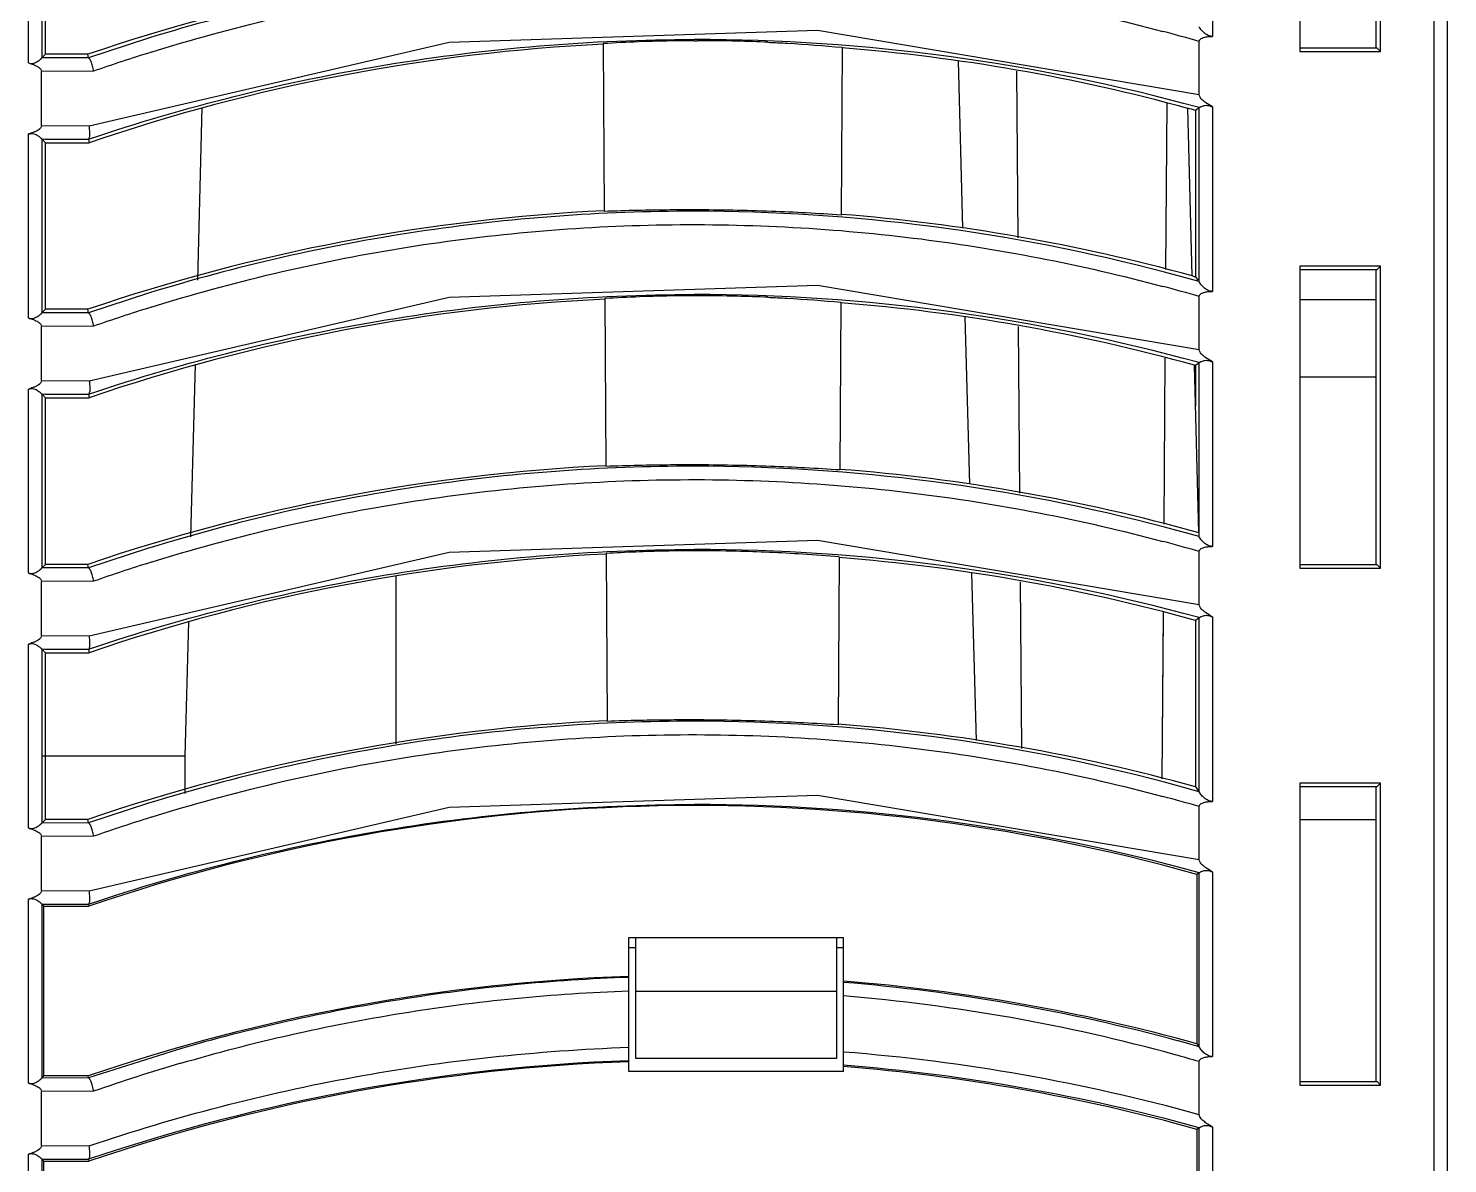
# Model space of a CAD drawing. Header units: millimetres. Extents: x 8.5 to 51.2, y 5.9 to 75.9.
# Drawn here: x 30.05 to 51.2, y 21.32 to 38.24 of the extents above; entities that cross this region are included whole.
import ezdxf

# ---------------------------------------------------------------- set-up
doc = ezdxf.new("R2010")
doc.units = ezdxf.units.MM
doc.header["$LTSCALE"] = 5.363944
doc.layers.get('0').update_dxf_attribs({"linetype": 'CONTINUOUS'})

msp = doc.modelspace()

# ---------------------------------------------------------------- linework, layer by layer
at = {"color": 7}
for p, q in [((50.997, 20.892), (50.997, 52.033)), ((51.197, 5.892), (51.197, 51.834)), ((48.997, 42.392), (48.997, 37.892)), ((50.127, 42.342), (50.127, 37.942)), ((50.197, 37.892), (50.197, 42.392)), ((47.694, 40.866), (47.694, 38.118)), ((30.05, 37.722), (30.05, 40.463)), ((30.251, 40.389), (30.251, 37.796)), ((30.306, 37.851), (30.307, 40.332)), ((31.842, 38.091), (30.946, 37.798)), ((30.957, 36.786), (36.321, 38.033)), ((38.617, 38.01), (38.632, 35.509)), ((39.971, 38.052), (40.017, 38.052)), ((42.176, 37.955), (42.162, 35.455)), ((47.497, 37.25), (47.497, 38.041)), ((50.147, 37.942), (48.997, 37.942)), ((48.997, 37.892), (50.197, 37.892)), ((50.197, 37.892), (50.147, 37.942)), ((30.251, 37.796), (30.306, 37.851)), ((30.946, 37.798), (30.251, 37.796)), ((30.937, 37.851), (30.306, 37.851)), ((30.946, 37.798), (30.937, 37.851)), ((43.905, 37.754), (43.971, 35.262)), ((31.021, 37.599), (30.247, 37.595)), ((30.247, 36.789), (30.247, 37.595)), ((44.796, 35.118), (44.778, 37.601)), ((44.796, 35.118), (44.779, 37.601)), ((32.636, 37.057), (32.569, 34.485)), ((47.013, 37.12), (46.995, 34.644)), ((47.012, 37.12), (46.995, 34.644)), ((47.389, 34.547), (47.324, 37.047)), ((47.494, 37.055), (47.44, 37.015)), ((47.44, 37.015), (47.44, 34.533)), ((47.494, 34.462), (47.494, 37.055)), ((47.694, 37.066), (47.694, 34.318)), ((30.05, 33.922), (30.05, 36.663)), ((30.247, 36.789), (30.957, 36.786)), ((30.306, 36.533), (30.251, 36.589)), ((30.251, 36.589), (30.251, 33.996)), ((30.948, 36.586), (30.957, 36.533)), ((30.306, 36.533), (30.957, 36.533)), ((30.306, 34.051), (30.306, 36.533)), ((50.197, 34.692), (48.997, 34.692)), ((48.997, 34.692), (48.997, 30.192)), ((50.147, 34.642), (50.197, 34.692)), ((50.197, 30.192), (50.197, 34.692)), ((47.493, 34.463), (46.981, 34.603)), ((47.44, 34.533), (47.476, 34.486)), ((48.997, 34.642), (50.147, 34.642)), ((50.127, 34.642), (50.127, 30.242)), ((31.842, 34.291), (30.946, 33.998)), ((47.494, 34.462), (47.493, 34.463)), ((30.251, 33.996), (30.306, 34.051)), ((30.937, 34.051), (30.306, 34.051)), ((30.946, 33.998), (30.937, 34.051)), ((30.957, 32.986), (36.321, 34.233)), ((38.639, 34.211), (38.654, 31.71)), ((42.155, 34.157), (42.14, 31.657)), ((47.497, 33.45), (47.497, 34.241)), ((50.127, 34.192), (48.997, 34.192)), ((30.946, 33.998), (30.251, 33.996)), ((44.005, 33.938), (44.071, 31.445)), ((31.021, 33.799), (30.247, 33.795)), ((30.247, 32.989), (30.247, 33.795)), ((44.823, 31.312), (44.805, 33.796)), ((44.824, 31.312), (44.805, 33.796)), ((32.536, 33.229), (32.468, 30.658)), ((46.985, 33.325), (46.967, 30.848)), ((46.986, 33.325), (46.968, 30.848)), ((47.424, 33.22), (47.44, 33.215)), ((47.49, 30.721), (47.424, 33.22)), ((47.494, 33.255), (47.44, 33.215)), ((47.44, 33.215), (47.44, 32.606)), ((47.494, 30.662), (47.494, 33.255)), ((47.694, 33.266), (47.694, 30.518)), ((30.247, 32.989), (30.957, 32.986)), ((50.127, 33.042), (48.997, 33.042)), ((30.05, 30.122), (30.05, 32.863)), ((30.306, 32.734), (30.251, 32.789)), ((30.251, 32.789), (30.251, 30.196)), ((30.948, 32.786), (30.957, 32.734)), ((30.305, 30.25), (30.306, 32.734)), ((30.306, 32.734), (30.957, 32.734)), ((47.493, 30.663), (46.981, 30.803)), ((47.494, 30.662), (47.493, 30.663)), ((31.842, 30.491), (30.946, 30.198)), ((30.251, 30.196), (30.305, 30.25)), ((30.937, 30.25), (30.305, 30.25)), ((30.946, 30.198), (30.937, 30.25)), ((30.957, 29.186), (36.321, 30.433)), ((38.661, 30.412), (38.675, 27.911)), ((42.133, 30.359), (42.118, 27.858)), ((47.497, 29.65), (47.497, 30.441)), ((50.147, 30.242), (48.997, 30.242)), ((50.197, 30.192), (50.147, 30.242)), ((30.946, 30.198), (30.251, 30.196)), ((35.527, 30.078), (35.527, 27.574)), ((44.105, 30.12), (44.171, 27.626)), ((48.997, 30.192), (50.197, 30.192)), ((31.021, 29.999), (30.247, 29.995)), ((30.247, 29.189), (30.247, 29.995)), ((44.851, 27.506), (44.833, 29.992)), ((44.852, 27.506), (44.834, 29.992)), ((32.435, 29.401), (32.383, 27.392)), ((46.958, 29.531), (46.939, 27.056)), ((46.958, 29.488), (46.939, 27.056)), ((47.494, 29.455), (47.439, 29.414)), ((47.439, 29.414), (47.439, 26.934)), ((47.494, 26.862), (47.494, 29.455)), ((47.694, 29.466), (47.694, 26.718)), ((30.247, 29.189), (30.957, 29.186)), ((30.05, 26.322), (30.05, 29.063)), ((30.305, 28.934), (30.251, 28.989)), ((30.251, 28.989), (30.251, 26.396)), ((30.948, 28.986), (30.957, 28.934)), ((30.305, 28.934), (30.957, 28.934)), ((30.305, 26.45), (30.305, 28.934)), ((32.383, 27.392), (30.251, 27.392)), ((32.383, 27.392), (32.383, 26.836)), ((47.493, 26.863), (46.981, 27.003)), ((47.439, 26.934), (47.493, 26.863)), ((47.494, 26.862), (47.493, 26.863)), ((50.197, 26.992), (48.997, 26.992)), ((48.997, 26.992), (48.997, 22.492)), ((48.997, 26.942), (50.147, 26.942)), ((50.127, 26.942), (50.127, 22.542)), ((50.147, 26.942), (50.197, 26.992)), ((50.197, 22.492), (50.197, 26.992)), ((31.842, 26.691), (30.946, 26.398)), ((30.251, 26.396), (30.305, 26.45)), ((30.937, 26.45), (30.305, 26.45)), ((30.946, 26.398), (30.937, 26.45)), ((30.957, 25.386), (36.321, 26.633)), ((47.497, 25.85), (47.497, 26.641)), ((50.127, 26.442), (48.997, 26.442)), ((30.946, 26.398), (30.251, 26.396)), ((31.021, 26.199), (30.247, 26.195)), ((30.247, 25.389), (30.247, 26.195)), ((47.494, 25.655), (47.461, 25.631)), ((47.461, 25.631), (47.461, 23.105)), ((47.494, 23.062), (47.494, 25.655)), ((47.694, 25.666), (47.694, 22.918)), ((30.247, 25.389), (30.957, 25.386)), ((30.05, 22.522), (30.05, 25.263)), ((30.251, 25.189), (30.283, 25.156)), ((30.251, 25.189), (30.251, 22.596)), ((30.948, 25.186), (30.953, 25.156)), ((30.283, 25.156), (30.953, 25.156)), ((30.283, 22.628), (30.283, 25.156)), ((38.997, 24.692), (42.197, 24.692)), ((38.997, 22.692), (38.997, 24.692)), ((39.097, 24.534), (38.997, 24.534)), ((39.097, 24.692), (39.097, 22.892)), ((42.097, 22.892), (42.097, 24.692)), ((42.197, 24.534), (42.097, 24.534)), ((42.197, 22.692), (42.197, 24.692)), ((39.097, 23.892), (42.097, 23.892)), ((47.493, 23.063), (47.186, 23.148)), ((47.461, 23.105), (47.493, 23.063)), ((47.494, 23.062), (47.493, 23.063)), ((32.266, 23.018), (30.946, 22.598)), ((39.097, 22.892), (42.097, 22.892)), ((47.497, 22.05), (47.497, 22.841)), ((30.251, 22.596), (30.283, 22.628)), ((30.941, 22.628), (30.283, 22.628)), ((30.946, 22.598), (30.941, 22.628)), ((42.197, 22.692), (38.997, 22.692)), ((30.946, 22.598), (30.251, 22.596)), ((48.997, 22.542), (50.147, 22.542)), ((48.997, 22.492), (50.197, 22.492)), ((50.197, 22.492), (50.147, 22.542)), ((31.021, 22.399), (30.247, 22.395)), ((30.247, 21.589), (30.247, 22.395)), ((47.494, 21.855), (47.461, 21.831)), ((47.461, 21.831), (47.461, 20.892)), ((47.494, 20.892), (47.494, 21.855)), ((47.694, 21.866), (47.694, 20.892)), ((30.247, 21.589), (30.957, 21.586)), ((30.05, 20.892), (30.05, 21.463)), ((30.251, 21.389), (30.25, 20.892)), ((30.251, 21.389), (30.283, 21.356)), ((30.948, 21.386), (30.953, 21.356)), ((30.283, 21.356), (30.953, 21.356)), ((30.283, 20.892), (30.283, 21.356))]:
    msp.add_line(p, q, dxfattribs=at)
for points in [[(36.321, 38.033), (41.809, 38.212), (47.497, 37.25)], [(36.321, 34.233), (41.809, 34.412), (47.497, 33.45)], [(36.321, 30.433), (41.809, 30.612), (47.497, 29.65)], [(36.321, 26.633), (41.809, 26.812), (47.497, 25.85)]]:
    msp.add_lwpolyline(points, dxfattribs=at)
for centre, radius, start, end in [((39.987, 9.829), 28.243, 74.5855, 90.0301), ((39.948, 11.992), 27.121, 73.8375, 75.0245), ((39.971, 11.948), 27.167, 107.3303, 109.2343), ((39.975, 15.913), 22.138, 92.1536, 93.5166), ((40.027, 14.627), 23.425, 90.1363, 92.1612), ((40.03, 14.003), 24.05, 88.6123, 90.0317), ((40.041, 14.395), 23.658, 87.5115, 88.6157), ((39.972, 10.192), 27.843, 74.4412, 74.6895), ((39.958, 7.939), 27.574, 75.2446, 89.9706), ((39.972, 7.592), 27.957, 74.506, 74.614), ((39.987, 6.029), 28.243, 74.5855, 90.0301), ((39.948, 8.192), 27.121, 73.8375, 75.0245), ((39.971, 8.148), 27.167, 107.3303, 109.2343), ((39.978, 12.052), 22.199, 92.118, 93.4581), ((40.027, 10.818), 23.434, 90.137, 92.1253), ((40.031, 10.728), 23.524, 90.0221, 90.1473), ((40.03, 10.205), 24.047, 88.6193, 90.019), ((40.041, 10.584), 23.668, 87.5104, 88.6226), ((39.958, 4.139), 27.574, 75.2446, 89.9706), ((40.031, 6.688), 23.765, 90.1429, 91.1902), ((39.987, 2.229), 28.243, 74.5855, 90.0301), ((40.03, 6.409), 24.043, 88.6506, 90.1388), ((39.948, 4.392), 27.121, 73.8375, 75.0245), ((39.971, 4.348), 27.167, 107.3303, 109.2343), ((39.999, 7.864), 22.588, 91.1703, 93.3956), ((40.04, 6.762), 23.69, 86.2526, 88.654), ((40.103, 7.793), 22.658, 84.8609, 86.2416), ((39.958, 0.339), 27.574, 75.2446, 89.9706), ((39.972, -1.208), 27.864, 74.4085, 108.8855), ((39.987, -1.571), 28.243, 74.5855, 90.0301), ((39.948, 0.592), 27.121, 73.8375, 75.0245), ((39.971, 0.548), 27.167, 107.3303, 109.2343), ((39.972, -3.808), 27.936, 92, 108.861), ((39.972, -3.808), 27.936, 74.4495, 85.4317), ((39.958, -3.461), 27.573, 74.8028, 85.342), ((39.951, -3.184), 27.097, 74.6249, 85.2455), ((39.984, -5.356), 28.227, 92.005, 108.6707), ((39.972, -5.008), 27.864, 92.0052, 108.8855), ((39.979, -5.089), 28.16, 74.5169, 85.4834), ((39.952, -3.191), 27.103, 73.8373, 74.6315), ((39.971, -3.253), 27.168, 106.3528, 109.2343), ((39.987, -5.368), 28.24, 74.585, 85.5123), ((39.972, -5.008), 27.864, 74.4085, 85.4199)]:
    msp.add_arc(centre, radius, start, end, dxfattribs=at)
for centre, major_axis, start_param, end_param in [((39.972, 11.396), (0, 27.955), 0.048748, 0.329097), ((39.972, 10.188), (0, 27.845), 0.048668, 0.329704), ((39.972, 10.188), (0, 27.845), -0.267205, -0.07925), ((39.972, 7.596), (0, 27.955), 0.047965, 0.3291), ((39.972, 7.596), (0, 27.955), 6.014632, 6.20476), ((39.972, 6.388), (0, 27.845), 0.047881, 0.3297), ((39.972, 6.388), (0, 27.845), -0.270932, -0.07846), ((39.972, 3.796), (0, 27.954), 0.047183, 0.329103), ((39.972, 3.796), (0, 27.954), 6.010905, 6.205544), ((39.972, 2.588), (0, 27.846), 0.047093, 0.329697), ((39.972, 2.588), (0, 27.846), -0.271475, -0.07767), ((39.972, -0.004), (0, 27.954), 0.0464, 0.329107), ((39.972, -0.004), (0, 27.954), 6.012766, 6.206327)]:
    msp.add_ellipse(centre, major_axis=major_axis, ratio=1, start_param=start_param, end_param=end_param, dxfattribs=at)
for points, knots in [([(39.972, 39.313), (38.592, 39.313), (35.84, 39.108), (33.15, 38.494), (31.842, 38.091)], [0, 0, 0, 0, 0.501995, 1, 1, 1, 1]), ([(31.878, 37.882), (33.089, 38.26), (35.579, 38.849), (39.401, 39.198), (43.23, 39.004), (45.735, 38.518), (46.956, 38.192)], [0, 0, 0, 0, 0.249285, 0.500624, 0.751646, 1, 1, 1, 1]), ([(30.948, 36.586), (32.389, 37.073), (35.371, 37.819), (38.435, 38.071), (39.972, 38.071)], [0, 0, 0, 0, 0.497422, 1, 1, 1, 1]), ([(47.694, 38.118), (47.679, 38.118), (47.651, 38.121), (47.612, 38.138), (47.58, 38.161), (47.553, 38.185), (47.531, 38.21), (47.515, 38.229), (47.505, 38.243), (47.499, 38.251), (47.496, 38.257), (47.494, 38.26), (47.494, 38.262)], [0, 0, 0, 0, 0.16746, 0.32877, 0.482023, 0.625788, 0.757173, 0.870238, 0.916938, 0.955199, 0.983512, 1, 1, 1, 1]), ([(47.497, 38.041), (47.497, 38.046), (47.498, 38.055), (47.507, 38.072), (47.526, 38.088), (47.553, 38.099), (47.58, 38.107), (47.608, 38.112), (47.646, 38.117), (47.675, 38.118), (47.694, 38.118)], [0, 0, 0, 0, 0.062689, 0.125219, 0.249934, 0.374892, 0.499908, 0.62494, 0.749975, 1, 1, 1, 1]), ([(41.068, 38.03), (41.167, 38.026), (41.537, 38.007), (41.906, 37.98), (42.176, 37.955)], [0, 0, 0, 0, 0.266236, 1, 1, 1, 1]), ([(30.05, 37.722), (30.064, 37.718), (30.09, 37.713), (30.129, 37.717), (30.163, 37.73), (30.192, 37.746), (30.212, 37.761), (30.226, 37.772), (30.234, 37.779), (30.241, 37.785), (30.246, 37.79), (30.249, 37.793), (30.25, 37.795), (30.25, 37.796)], [0, 0, 0, 0, 0.181669, 0.35543, 0.517303, 0.66432, 0.793277, 0.849361, 0.898391, 0.939196, 0.970554, 0.991214, 1, 1, 1, 1]), ([(30.05, 37.722), (30.076, 37.714), (30.127, 37.698), (30.176, 37.676), (30.198, 37.661)], [0, 0, 0, 0, 0.500302, 1, 1, 1, 1]), ([(30.198, 37.661), (30.21, 37.653), (30.227, 37.64), (30.244, 37.617), (30.247, 37.603), (30.247, 37.595)], [0, 0, 0, 0, 0.499703, 0.750115, 1, 1, 1, 1]), ([(31.021, 37.599), (31.02, 37.612), (31.015, 37.638), (31.005, 37.674), (30.996, 37.709), (30.988, 37.74), (30.977, 37.761), (30.969, 37.775), (30.963, 37.783), (30.958, 37.789), (30.954, 37.794), (30.95, 37.798), (30.947, 37.798), (30.946, 37.798)], [0, 0, 0, 0, 0.181503, 0.359135, 0.524339, 0.670806, 0.795302, 0.848343, 0.89396, 0.931027, 0.959606, 0.981208, 1, 1, 1, 1]), ([(47.494, 37.055), (47.494, 37.055), (47.496, 37.056), (47.5, 37.058), (47.505, 37.061), (47.512, 37.064), (47.52, 37.069), (47.535, 37.076), (47.556, 37.085), (47.587, 37.091), (47.622, 37.091), (47.658, 37.082), (47.682, 37.072), (47.694, 37.066)], [0, 0, 0, 0, 0.008259, 0.027034, 0.055692, 0.093526, 0.139796, 0.193572, 0.320088, 0.468341, 0.634033, 0.814094, 1, 1, 1, 1]), ([(47.694, 37.066), (47.659, 37.085), (47.608, 37.117), (47.546, 37.166), (47.518, 37.196), (47.508, 37.213)], [0, 0, 0, 0, 0.500281, 0.750434, 1, 1, 1, 1]), ([(30.05, 36.663), (30.076, 36.67), (30.117, 36.672), (30.164, 36.655), (30.192, 36.638), (30.212, 36.623), (30.226, 36.612), (30.234, 36.605), (30.241, 36.599), (30.246, 36.594), (30.249, 36.591), (30.25, 36.589), (30.25, 36.589)], [0, 0, 0, 0, 0.354295, 0.515648, 0.66373, 0.793156, 0.849004, 0.897878, 0.938748, 0.970284, 0.99113, 1, 1, 1, 1]), ([(30.247, 36.789), (30.247, 36.761), (30.208, 36.726), (30.16, 36.701), (30.133, 36.69), (30.12, 36.685)], [0, 0, 0, 0, 0.490624, 0.74527, 1, 1, 1, 1]), ([(30.251, 36.589), (30.309, 36.588), (30.541, 36.587), (30.773, 36.587), (30.948, 36.586)], [0, 0, 0, 0, 0.248551, 1, 1, 1, 1]), ([(30.948, 36.586), (30.951, 36.587), (30.954, 36.591), (30.956, 36.597), (30.96, 36.608), (30.965, 36.625), (30.969, 36.65), (30.968, 36.68), (30.964, 36.725), (30.961, 36.761), (30.957, 36.786)], [0, 0, 0, 0, 0.037774, 0.065769, 0.102884, 0.202444, 0.327127, 0.472365, 0.636607, 1, 1, 1, 1]), ([(39.972, 35.532), (39.853, 35.532), (39.406, 35.531), (38.959, 35.521), (38.632, 35.509)], [0, 0, 0, 0, 0.266703, 1, 1, 1, 1]), ([(42.162, 35.455), (41.815, 35.478), (41.086, 35.517), (40.355, 35.531), (39.972, 35.532)], [0, 0, 0, 0, 0.475819, 1, 1, 1, 1]), ([(39.972, 35.513), (38.592, 35.513), (35.84, 35.308), (33.15, 34.694), (31.842, 34.291)], [0, 0, 0, 0, 0.501995, 1, 1, 1, 1]), ([(31.878, 34.082), (33.089, 34.46), (35.579, 35.049), (39.401, 35.398), (43.23, 35.204), (45.735, 34.718), (46.956, 34.392)], [0, 0, 0, 0, 0.249285, 0.500624, 0.751646, 1, 1, 1, 1]), ([(30.948, 32.786), (32.389, 33.273), (35.371, 34.019), (38.435, 34.271), (39.972, 34.271)], [0, 0, 0, 0, 0.497422, 1, 1, 1, 1]), ([(47.694, 34.318), (47.679, 34.318), (47.651, 34.321), (47.612, 34.338), (47.58, 34.361), (47.553, 34.385), (47.531, 34.41), (47.515, 34.429), (47.505, 34.443), (47.499, 34.451), (47.496, 34.457), (47.494, 34.46), (47.494, 34.462)], [0, 0, 0, 0, 0.16746, 0.32877, 0.482023, 0.625788, 0.757173, 0.870238, 0.916938, 0.955199, 0.983512, 1, 1, 1, 1]), ([(47.497, 34.241), (47.497, 34.246), (47.498, 34.255), (47.507, 34.272), (47.526, 34.288), (47.553, 34.299), (47.58, 34.307), (47.608, 34.312), (47.646, 34.317), (47.675, 34.318), (47.694, 34.318)], [0, 0, 0, 0, 0.062689, 0.125219, 0.249934, 0.374892, 0.499908, 0.62494, 0.749975, 1, 1, 1, 1]), ([(41.069, 34.23), (41.165, 34.226), (41.527, 34.208), (41.889, 34.181), (42.155, 34.157)], [0, 0, 0, 0, 0.265702, 1, 1, 1, 1]), ([(30.05, 33.922), (30.064, 33.918), (30.09, 33.913), (30.129, 33.917), (30.163, 33.93), (30.192, 33.946), (30.212, 33.961), (30.226, 33.972), (30.234, 33.979), (30.241, 33.985), (30.246, 33.99), (30.249, 33.993), (30.25, 33.995), (30.25, 33.996)], [0, 0, 0, 0, 0.181669, 0.35543, 0.517303, 0.66432, 0.793277, 0.849361, 0.898391, 0.939196, 0.970554, 0.991214, 1, 1, 1, 1]), ([(30.05, 33.922), (30.076, 33.914), (30.127, 33.898), (30.176, 33.876), (30.198, 33.861)], [0, 0, 0, 0, 0.500302, 1, 1, 1, 1]), ([(30.198, 33.861), (30.21, 33.853), (30.227, 33.84), (30.244, 33.817), (30.247, 33.803), (30.247, 33.795)], [0, 0, 0, 0, 0.499703, 0.750115, 1, 1, 1, 1]), ([(31.021, 33.799), (31.02, 33.812), (31.015, 33.838), (31.005, 33.874), (30.997, 33.909), (30.988, 33.94), (30.977, 33.961), (30.969, 33.975), (30.963, 33.983), (30.958, 33.989), (30.954, 33.994), (30.95, 33.998), (30.947, 33.998), (30.946, 33.998)], [0, 0, 0, 0, 0.181503, 0.359136, 0.524412, 0.670978, 0.795527, 0.84862, 0.894269, 0.931312, 0.959817, 0.981298, 1, 1, 1, 1]), ([(47.694, 33.266), (47.659, 33.285), (47.608, 33.317), (47.546, 33.366), (47.518, 33.396), (47.508, 33.413)], [0, 0, 0, 0, 0.500281, 0.750434, 1, 1, 1, 1]), ([(47.494, 33.255), (47.494, 33.255), (47.496, 33.256), (47.5, 33.258), (47.505, 33.261), (47.512, 33.264), (47.52, 33.269), (47.535, 33.276), (47.556, 33.285), (47.587, 33.291), (47.622, 33.291), (47.658, 33.282), (47.682, 33.272), (47.694, 33.266)], [0, 0, 0, 0, 0.008259, 0.027034, 0.055692, 0.093526, 0.139796, 0.193572, 0.320088, 0.468341, 0.634033, 0.814094, 1, 1, 1, 1]), ([(30.247, 32.989), (30.247, 32.961), (30.208, 32.926), (30.16, 32.901), (30.133, 32.89), (30.12, 32.885)], [0, 0, 0, 0, 0.490624, 0.74527, 1, 1, 1, 1]), ([(30.05, 32.863), (30.076, 32.87), (30.117, 32.872), (30.164, 32.855), (30.192, 32.838), (30.212, 32.823), (30.226, 32.812), (30.234, 32.805), (30.241, 32.799), (30.246, 32.794), (30.249, 32.791), (30.25, 32.789), (30.25, 32.789)], [0, 0, 0, 0, 0.354295, 0.515648, 0.66373, 0.793156, 0.849004, 0.897878, 0.938748, 0.970284, 0.99113, 1, 1, 1, 1]), ([(30.251, 32.789), (30.309, 32.788), (30.541, 32.787), (30.773, 32.787), (30.948, 32.786)], [0, 0, 0, 0, 0.248551, 1, 1, 1, 1]), ([(30.957, 32.986), (30.959, 32.974), (30.962, 32.949), (30.965, 32.913), (30.968, 32.88), (30.969, 32.85), (30.965, 32.825), (30.96, 32.808), (30.956, 32.798), (30.954, 32.791), (30.951, 32.787), (30.948, 32.786)], [0, 0, 0, 0, 0.18471, 0.363252, 0.52818, 0.673739, 0.797147, 0.895234, 0.932321, 0.961099, 1, 1, 1, 1]), ([(39.972, 31.732), (39.855, 31.732), (39.415, 31.731), (38.976, 31.721), (38.654, 31.71)], [0, 0, 0, 0, 0.266192, 1, 1, 1, 1]), ([(42.14, 31.657), (41.796, 31.679), (41.074, 31.717), (40.351, 31.731), (39.972, 31.732)], [0, 0, 0, 0, 0.476565, 1, 1, 1, 1]), ([(39.972, 31.713), (38.592, 31.713), (35.84, 31.508), (33.15, 30.894), (31.842, 30.491)], [0, 0, 0, 0, 0.501995, 1, 1, 1, 1]), ([(31.878, 30.282), (33.089, 30.66), (35.579, 31.249), (39.401, 31.598), (43.23, 31.404), (45.735, 30.918), (46.956, 30.592)], [0, 0, 0, 0, 0.249285, 0.500624, 0.751646, 1, 1, 1, 1]), ([(30.948, 28.986), (32.389, 29.473), (35.371, 30.219), (38.435, 30.471), (39.972, 30.471)], [0, 0, 0, 0, 0.497422, 1, 1, 1, 1]), ([(47.694, 30.518), (47.679, 30.518), (47.651, 30.521), (47.612, 30.538), (47.58, 30.561), (47.553, 30.585), (47.531, 30.61), (47.515, 30.629), (47.505, 30.643), (47.499, 30.651), (47.496, 30.657), (47.494, 30.66), (47.494, 30.662)], [0, 0, 0, 0, 0.16746, 0.32877, 0.482023, 0.625788, 0.757173, 0.870238, 0.916938, 0.955199, 0.983512, 1, 1, 1, 1]), ([(47.497, 30.441), (47.497, 30.446), (47.498, 30.455), (47.507, 30.472), (47.526, 30.488), (47.553, 30.499), (47.58, 30.507), (47.608, 30.512), (47.646, 30.517), (47.675, 30.518), (47.694, 30.518)], [0, 0, 0, 0, 0.062689, 0.125219, 0.249934, 0.374892, 0.499908, 0.62494, 0.749975, 1, 1, 1, 1]), ([(30.05, 30.122), (30.064, 30.118), (30.09, 30.113), (30.129, 30.117), (30.163, 30.13), (30.192, 30.146), (30.212, 30.161), (30.226, 30.172), (30.234, 30.179), (30.241, 30.185), (30.246, 30.19), (30.249, 30.193), (30.25, 30.195), (30.25, 30.196)], [0, 0, 0, 0, 0.181669, 0.35543, 0.517303, 0.66432, 0.793277, 0.849361, 0.898391, 0.939196, 0.970554, 0.991214, 1, 1, 1, 1]), ([(30.05, 30.122), (30.076, 30.114), (30.127, 30.098), (30.176, 30.076), (30.198, 30.061)], [0, 0, 0, 0, 0.500302, 1, 1, 1, 1]), ([(30.198, 30.061), (30.21, 30.053), (30.227, 30.04), (30.244, 30.017), (30.247, 30.003), (30.247, 29.995)], [0, 0, 0, 0, 0.499703, 0.750115, 1, 1, 1, 1]), ([(31.021, 29.999), (31.02, 30.012), (31.015, 30.038), (31.005, 30.074), (30.996, 30.109), (30.988, 30.14), (30.977, 30.161), (30.969, 30.175), (30.963, 30.183), (30.958, 30.189), (30.954, 30.194), (30.95, 30.198), (30.947, 30.198), (30.946, 30.198)], [0, 0, 0, 0, 0.181503, 0.359135, 0.524339, 0.670806, 0.795302, 0.848343, 0.89396, 0.931027, 0.959606, 0.981208, 1, 1, 1, 1]), ([(47.694, 29.466), (47.659, 29.485), (47.608, 29.517), (47.546, 29.566), (47.518, 29.596), (47.508, 29.613)], [0, 0, 0, 0, 0.500281, 0.750434, 1, 1, 1, 1]), ([(47.494, 29.455), (47.494, 29.455), (47.496, 29.456), (47.5, 29.458), (47.505, 29.461), (47.512, 29.464), (47.52, 29.469), (47.535, 29.476), (47.556, 29.485), (47.587, 29.491), (47.622, 29.491), (47.658, 29.482), (47.682, 29.472), (47.694, 29.466)], [0, 0, 0, 0, 0.008259, 0.027034, 0.055692, 0.093526, 0.139796, 0.193572, 0.320088, 0.468341, 0.634033, 0.814094, 1, 1, 1, 1]), ([(30.247, 29.189), (30.247, 29.161), (30.208, 29.126), (30.16, 29.101), (30.133, 29.09), (30.12, 29.085)], [0, 0, 0, 0, 0.490624, 0.74527, 1, 1, 1, 1]), ([(30.948, 28.986), (30.951, 28.987), (30.957, 28.993), (30.962, 29.006), (30.965, 29.025), (30.968, 29.061), (30.966, 29.116), (30.961, 29.161), (30.957, 29.186)], [0, 0, 0, 0, 0.044022, 0.111217, 0.20614, 0.328687, 0.638072, 1, 1, 1, 1]), ([(30.05, 29.063), (30.076, 29.07), (30.117, 29.072), (30.164, 29.055), (30.192, 29.038), (30.212, 29.023), (30.226, 29.012), (30.234, 29.005), (30.241, 28.999), (30.246, 28.994), (30.249, 28.991), (30.25, 28.989), (30.25, 28.989)], [0, 0, 0, 0, 0.354295, 0.515648, 0.66373, 0.793156, 0.849004, 0.897878, 0.938748, 0.970284, 0.99113, 1, 1, 1, 1]), ([(30.251, 28.989), (30.309, 28.988), (30.541, 28.987), (30.773, 28.987), (30.948, 28.986)], [0, 0, 0, 0, 0.248551, 1, 1, 1, 1]), ([(39.972, 27.932), (39.857, 27.932), (39.425, 27.931), (38.993, 27.922), (38.675, 27.911)], [0, 0, 0, 0, 0.265693, 1, 1, 1, 1]), ([(42.118, 27.858), (41.777, 27.88), (41.062, 27.917), (40.346, 27.931), (39.972, 27.932)], [0, 0, 0, 0, 0.477295, 1, 1, 1, 1]), ([(39.972, 27.913), (38.592, 27.913), (35.84, 27.708), (33.15, 27.094), (31.842, 26.691)], [0, 0, 0, 0, 0.501995, 1, 1, 1, 1]), ([(31.878, 26.482), (33.089, 26.86), (35.579, 27.449), (39.401, 27.798), (43.23, 27.604), (45.735, 27.118), (46.956, 26.792)], [0, 0, 0, 0, 0.249285, 0.500624, 0.751646, 1, 1, 1, 1]), ([(47.694, 26.718), (47.679, 26.718), (47.651, 26.721), (47.612, 26.738), (47.58, 26.761), (47.553, 26.785), (47.531, 26.81), (47.515, 26.829), (47.505, 26.843), (47.499, 26.851), (47.496, 26.857), (47.494, 26.86), (47.494, 26.862)], [0, 0, 0, 0, 0.16746, 0.32877, 0.482023, 0.625788, 0.757173, 0.870238, 0.916938, 0.955199, 0.983512, 1, 1, 1, 1]), ([(30.948, 25.186), (32.389, 25.673), (35.371, 26.419), (38.435, 26.671), (39.972, 26.671)], [0, 0, 0, 0, 0.497422, 1, 1, 1, 1]), ([(47.497, 26.641), (47.497, 26.646), (47.498, 26.655), (47.507, 26.672), (47.526, 26.688), (47.553, 26.699), (47.58, 26.707), (47.608, 26.712), (47.646, 26.717), (47.675, 26.718), (47.694, 26.718)], [0, 0, 0, 0, 0.062689, 0.125219, 0.249934, 0.374892, 0.499908, 0.62494, 0.749975, 1, 1, 1, 1]), ([(30.05, 26.322), (30.064, 26.318), (30.09, 26.313), (30.129, 26.317), (30.163, 26.33), (30.192, 26.346), (30.212, 26.361), (30.226, 26.372), (30.234, 26.379), (30.241, 26.385), (30.246, 26.39), (30.249, 26.393), (30.25, 26.395), (30.25, 26.396)], [0, 0, 0, 0, 0.181669, 0.35543, 0.517303, 0.66432, 0.793277, 0.849361, 0.898391, 0.939196, 0.970554, 0.991214, 1, 1, 1, 1]), ([(30.05, 26.322), (30.076, 26.314), (30.127, 26.298), (30.176, 26.276), (30.198, 26.261)], [0, 0, 0, 0, 0.500302, 1, 1, 1, 1]), ([(30.198, 26.261), (30.21, 26.253), (30.227, 26.24), (30.244, 26.217), (30.247, 26.203), (30.247, 26.195)], [0, 0, 0, 0, 0.499703, 0.750115, 1, 1, 1, 1]), ([(31.021, 26.199), (31.02, 26.212), (31.015, 26.238), (31.005, 26.274), (30.997, 26.309), (30.988, 26.34), (30.977, 26.361), (30.969, 26.375), (30.963, 26.383), (30.958, 26.389), (30.954, 26.394), (30.95, 26.398), (30.947, 26.398), (30.946, 26.398)], [0, 0, 0, 0, 0.181503, 0.359136, 0.524412, 0.670978, 0.795527, 0.84862, 0.894269, 0.931312, 0.959817, 0.981298, 1, 1, 1, 1]), ([(47.694, 25.666), (47.659, 25.685), (47.608, 25.717), (47.546, 25.766), (47.518, 25.796), (47.508, 25.813)], [0, 0, 0, 0, 0.500281, 0.750434, 1, 1, 1, 1]), ([(47.494, 25.655), (47.494, 25.655), (47.496, 25.656), (47.5, 25.658), (47.505, 25.661), (47.512, 25.664), (47.52, 25.669), (47.535, 25.676), (47.556, 25.685), (47.587, 25.691), (47.622, 25.691), (47.658, 25.682), (47.682, 25.672), (47.694, 25.666)], [0, 0, 0, 0, 0.008259, 0.027034, 0.055692, 0.093526, 0.139796, 0.193572, 0.320088, 0.468341, 0.634033, 0.814094, 1, 1, 1, 1]), ([(30.247, 25.389), (30.247, 25.361), (30.208, 25.326), (30.16, 25.301), (30.133, 25.29), (30.12, 25.285)], [0, 0, 0, 0, 0.490624, 0.74527, 1, 1, 1, 1]), ([(30.948, 25.186), (30.951, 25.187), (30.954, 25.191), (30.956, 25.197), (30.96, 25.208), (30.965, 25.225), (30.969, 25.25), (30.968, 25.28), (30.964, 25.325), (30.961, 25.361), (30.957, 25.386)], [0, 0, 0, 0, 0.037773, 0.065769, 0.102884, 0.202444, 0.327126, 0.472365, 0.636607, 1, 1, 1, 1]), ([(30.05, 25.263), (30.076, 25.27), (30.117, 25.272), (30.164, 25.255), (30.192, 25.238), (30.212, 25.223), (30.226, 25.212), (30.234, 25.205), (30.241, 25.199), (30.246, 25.194), (30.249, 25.191), (30.25, 25.189), (30.25, 25.189)], [0, 0, 0, 0, 0.354295, 0.515648, 0.66373, 0.793156, 0.849004, 0.897878, 0.938748, 0.970284, 0.99113, 1, 1, 1, 1]), ([(30.251, 25.189), (30.309, 25.188), (30.541, 25.187), (30.773, 25.187), (30.948, 25.186)], [0, 0, 0, 0, 0.248551, 1, 1, 1, 1]), ([(38.997, 24.096), (37.856, 24.056), (35.583, 23.835), (33.355, 23.334), (32.266, 23.018)], [0, 0, 0, 0, 0.501794, 1, 1, 1, 1]), ([(32.322, 22.816), (33.401, 23.133), (35.61, 23.634), (37.864, 23.856), (38.997, 23.896)], [0, 0, 0, 0, 0.498185, 1, 1, 1, 1]), ([(30.957, 21.586), (32.244, 22.021), (34.898, 22.711), (37.625, 23.006), (38.997, 23.054)], [0, 0, 0, 0, 0.497377, 1, 1, 1, 1]), ([(47.694, 22.918), (47.679, 22.918), (47.651, 22.921), (47.612, 22.938), (47.58, 22.961), (47.553, 22.985), (47.531, 23.01), (47.515, 23.029), (47.505, 23.043), (47.499, 23.051), (47.496, 23.057), (47.494, 23.06), (47.494, 23.062)], [0, 0, 0, 0, 0.167433, 0.328759, 0.482029, 0.625793, 0.757045, 0.870158, 0.917084, 0.955544, 0.983782, 1, 1, 1, 1]), ([(47.497, 22.841), (47.497, 22.846), (47.498, 22.855), (47.507, 22.872), (47.526, 22.888), (47.553, 22.899), (47.58, 22.907), (47.608, 22.912), (47.646, 22.917), (47.675, 22.918), (47.694, 22.918)], [0, 0, 0, 0, 0.062678, 0.125259, 0.24994, 0.374896, 0.499913, 0.624943, 0.749977, 1, 1, 1, 1]), ([(30.05, 22.522), (30.064, 22.518), (30.09, 22.513), (30.129, 22.517), (30.163, 22.53), (30.192, 22.546), (30.212, 22.561), (30.226, 22.572), (30.234, 22.579), (30.241, 22.585), (30.246, 22.59), (30.249, 22.593), (30.25, 22.595), (30.25, 22.596)], [0, 0, 0, 0, 0.181669, 0.35543, 0.517303, 0.66432, 0.793277, 0.849361, 0.898391, 0.939196, 0.970554, 0.991214, 1, 1, 1, 1]), ([(30.05, 22.522), (30.076, 22.514), (30.127, 22.498), (30.176, 22.476), (30.198, 22.461)], [0, 0, 0, 0, 0.500302, 1, 1, 1, 1]), ([(30.198, 22.461), (30.21, 22.453), (30.227, 22.44), (30.244, 22.417), (30.247, 22.403), (30.247, 22.395)], [0, 0, 0, 0, 0.499703, 0.750115, 1, 1, 1, 1]), ([(31.021, 22.399), (31.02, 22.412), (31.015, 22.437), (31.005, 22.474), (30.997, 22.509), (30.988, 22.54), (30.977, 22.561), (30.969, 22.575), (30.963, 22.583), (30.958, 22.589), (30.953, 22.595), (30.949, 22.599), (30.946, 22.598)], [0, 0, 0, 0, 0.181789, 0.359531, 0.524969, 0.671747, 0.796427, 0.849573, 0.895337, 0.932602, 0.961352, 1, 1, 1, 1]), ([(47.694, 21.866), (47.673, 21.877), (47.634, 21.901), (47.577, 21.94), (47.525, 21.985), (47.497, 22.027), (47.497, 22.05)], [0, 0, 0, 0, 0.251231, 0.502417, 0.753359, 1, 1, 1, 1]), ([(47.494, 21.855), (47.494, 21.855), (47.496, 21.856), (47.5, 21.858), (47.505, 21.861), (47.512, 21.864), (47.52, 21.869), (47.535, 21.876), (47.556, 21.885), (47.587, 21.891), (47.622, 21.891), (47.658, 21.882), (47.682, 21.872), (47.694, 21.866)], [0, 0, 0, 0, 0.008207, 0.026973, 0.055663, 0.093541, 0.139837, 0.193616, 0.320113, 0.468356, 0.634043, 0.814099, 1, 1, 1, 1]), ([(30.247, 21.589), (30.247, 21.561), (30.208, 21.526), (30.16, 21.501), (30.133, 21.49), (30.12, 21.485)], [0, 0, 0, 0, 0.490624, 0.74527, 1, 1, 1, 1]), ([(30.948, 21.386), (30.951, 21.387), (30.954, 21.391), (30.956, 21.397), (30.96, 21.408), (30.965, 21.425), (30.969, 21.45), (30.968, 21.48), (30.964, 21.525), (30.961, 21.561), (30.957, 21.586)], [0, 0, 0, 0, 0.037772, 0.065768, 0.102882, 0.202442, 0.327127, 0.472367, 0.636607, 1, 1, 1, 1]), ([(30.05, 21.463), (30.076, 21.47), (30.117, 21.472), (30.164, 21.455), (30.192, 21.438), (30.212, 21.423), (30.226, 21.412), (30.234, 21.405), (30.241, 21.399), (30.246, 21.394), (30.249, 21.391), (30.25, 21.389), (30.25, 21.389)], [0, 0, 0, 0, 0.354295, 0.515648, 0.66373, 0.793156, 0.849004, 0.897878, 0.938748, 0.970284, 0.99113, 1, 1, 1, 1]), ([(30.251, 21.389), (30.309, 21.388), (30.541, 21.387), (30.773, 21.387), (30.948, 21.386)], [0, 0, 0, 0, 0.248551, 1, 1, 1, 1])]:
    msp.add_open_spline(points, degree=3, knots=knots, dxfattribs=at)
for points in [[(47.508, 37.213), (47.502, 37.224), (47.497, 37.237), (47.497, 37.25)], [(30.12, 36.685), (30.097, 36.676), (30.074, 36.669), (30.05, 36.663)], [(47.508, 33.413), (47.502, 33.424), (47.497, 33.437), (47.497, 33.45)], [(30.12, 32.885), (30.097, 32.876), (30.074, 32.869), (30.05, 32.863)], [(47.508, 29.613), (47.502, 29.624), (47.497, 29.637), (47.497, 29.65)], [(30.12, 29.085), (30.097, 29.076), (30.074, 29.069), (30.05, 29.063)], [(47.508, 25.813), (47.502, 25.824), (47.497, 25.837), (47.497, 25.85)], [(30.12, 25.285), (30.097, 25.276), (30.074, 25.269), (30.05, 25.263)], [(30.12, 21.485), (30.097, 21.476), (30.074, 21.469), (30.05, 21.463)]]:
    msp.add_open_spline(points, degree=3, dxfattribs=at)

doc.saveas('drawing.dxf')
